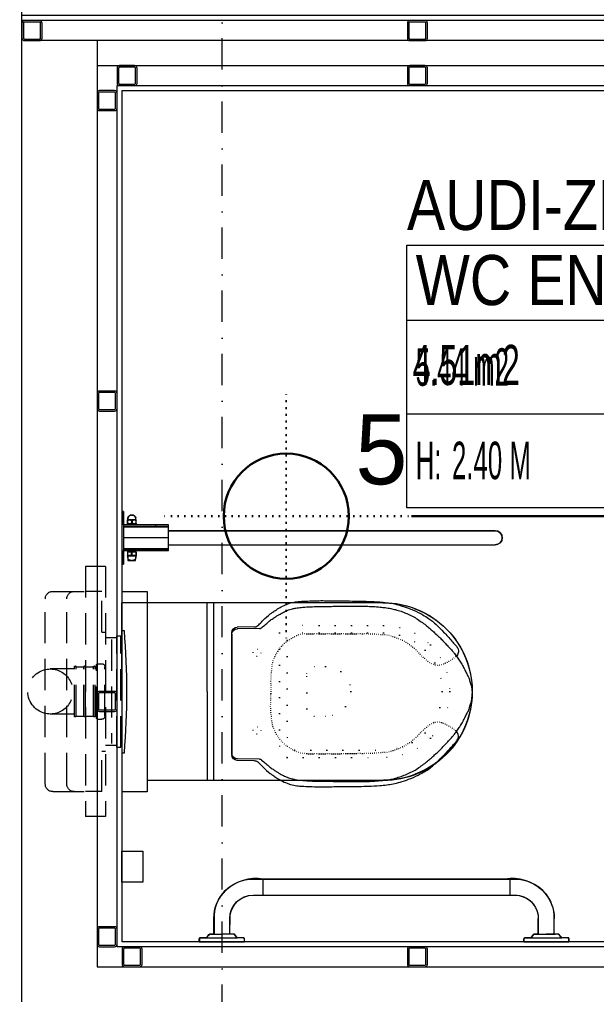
# Model space of a CAD drawing. Extents: x -1701 to 23780, y -363 to 7742.
# Drawn here: x 1182 to 1297.3, y 539.5 to 734.2 of the extents above; entities that cross this region are included whole.
import ezdxf
from ezdxf.enums import TextEntityAlignment as Align

# ---------------------------------------------------------------- set-up
doc = ezdxf.new("R2010")
doc.units = 0
doc.header["$LTSCALE"] = 25
doc.header["$MEASUREMENT"] = 0
doc.header["$PDMODE"] = 1
for name, pattern in [('Audi$0$DASHDOT2', [0.5, 0.25, -0.125, 0, -0.125]), ('Audi$0$DASHED2', [0.375, 0.25, -0.125]), ('Audi$0$DOT2', [0.125, 0, -0.125]), ('DOT2', [0.125, 0, -0.125])]:
    doc.linetypes.add(name, pattern=pattern)
doc.layers.get('0').update_dxf_attribs({"color": 9, "lineweight": 9})
for name, color, linetype, lineweight in [('31', 9, 'Continuous', 9), ('Audi$0$05V', 8, 'Continuous', 9), ('Audi$0$06D', 8, 'Continuous', 9), ('Audi$0$10', 8, 'Continuous', 9), ('Audi$0$11', 8, 'Continuous', 9), ('Audi$0$20', 8, 'Audi$0$DOT2', 9), ('Audi$0$21', 8, 'Continuous', 9), ('Audi$0$24', 8, 'Audi$0$DASHDOT2', 9), ('Audi$0$35', 8, 'Continuous', 9), ('E-Aydınlatma', 7, 'Continuous', 30), ('E-KABLO', 7, 'Continuous', 30)]:
    doc.layers.add(name, color=color, linetype=linetype, lineweight=lineweight)
doc.styles.add('Audi$0$Arial', font='arial.ttf', dxfattribs={"height": 2.5})
doc.styles.add('Audi$0$MuuM_TEXT-STANDART', font='ARIALN.TTF')
doc.styles.add('TX-TEXT', font='')
doc.styles.get('TX-TEXT').set_extended_font_data('TrSah Futura Lt BT')

# ---------------------------------------------------------------- blocks, each defined once
blk = doc.blocks.new('Audi$0$h t batı pln')
for p, q in [((-52.5, 0), (52.5, 0)), ((-52.5, -3), (-52.5, 0)), ((52.5, -3), (52.5, 0)), ((-52.5, -3), (52.5, -3)), ((-35.8, -11.9), (-39.8, -11.9)), ((-35.8, -11.9), (-39.8, -11.9)), ((-35.8, -11.6), (-35.8, -19.5)), ((-35.8, -19.5), (-35.8, -11.9)), ((-28.2, -11.1), (-35.2, -11.1)), ((-27.8, -11.6), (-27.8, -28.4)), ((-27.8, -12.2), (-25.8, -12.2)), ((-25.8, -3), (-25.8, -93)), ((-25.8, -27.8), (-25.8, -12.2)), ((-22.8, -3), (-22.8, -93)), ((-21.7, -4), (-21.7, -93)), ((21.8, -4), (-21.7, -4)), ((0, -93), (0, -4)), ((21.8, -4), (21.8, -93)), ((22.8, -3), (22.8, -93)), ((25.8, -3), (25.8, -93)), ((27.8, -12.2), (25.8, -12.2)), ((27.8, -11.6), (27.8, -28.4)), ((28.3, -11.1), (35.3, -11.1)), ((35.8, -11.6), (35.8, -19.5)), ((35.8, -19.5), (35.8, -11.9)), ((35.8, -11.9), (39.8, -11.9)), ((35.8, -11.9), (39.8, -11.9)), ((-35.8, -28.1), (-39.8, -28.1)), ((-35.8, -28.1), (-39.8, -28.1)), ((-35.8, -19.5), (-35.8, -28.1)), ((-35.8, -28.4), (-35.8, -20.5)), ((-28.2, -28.9), (-35.2, -28.9)), ((-34.5, -19.5), (-29, -19.5)), ((-34.5, -20.5), (-29, -20.5)), ((-27.8, -27.8), (-25.8, -27.8)), ((27.8, -27.8), (25.8, -27.8)), ((28.3, -28.9), (35.3, -28.9)), ((34.5, -19.5), (29, -19.5)), ((34.5, -20.5), (29, -20.5)), ((35.8, -19.5), (35.8, -28.1)), ((35.8, -28.4), (35.8, -20.5)), ((35.8, -28.1), (39.8, -28.1)), ((35.8, -28.1), (39.8, -28.1)), ((-25.8, -67.5), (-22.8, -67.5)), ((25.8, -67.5), (22.8, -67.5)), ((25.8, -93), (-25.8, -93)), ((-14, -93), (-14, -746)), ((14, -93), (14, -746))]:
    blk.add_line(p, q)
blk.add_lwpolyline([(35.8, -11.6), (45.4, -11.7), (45.4, -27.6), (35.8, -28.4, -0.414214), (35.3, -28.9), (28.3, -28.9, -0.414214), (27.8, -28.4), (27.8, -27.8), (25.8, -27.8), (25.8, -93), (14, -93), (14, -746, -1), (-14, -746), (-14, -93), (-25.8, -93), (-25.8, -27.8), (-27.8, -27.8), (-27.8, -28.4, -0.414214), (-28.2, -28.9), (-35.2, -28.9, -0.414214), (-35.8, -28.4), (-35.8, -28.1), (-39.8, -28.1, -0.692691), (-39.8, -11.9), (-35.8, -11.9), (-35.8, -11.6, -0.414214), (-35.2, -11.1), (-28.2, -11.1, -0.414214), (-27.8, -11.6), (-27.8, -12.2), (-25.8, -12.2), (-25.8, -3), (-52.5, -3), (-52.5, 0), (52.5, 0), (52.5, -3), (25.8, -3), (25.8, -12.2), (27.8, -12.2), (27.8, -11.6, -0.414214), (28.3, -11.1, 0), (35.3, -11.1, -0.414214)], format="xyb", close=True)
for centre, radius, start, end in [((-38.2, -18.9), 7.15, 102.2903, 181.3942), ((-65.4, -19.5), 20, 358.6058, 1.3942), ((-35.2, -11.6), 0.5, 90, 180), ((-26.6, -15.3), 8.98, 152.1164, 207.8836), ((-36.9, -15.3), 8.98, 332.1164, 27.8836), ((-28.2, -11.6), 0.5, 0, 90), ((28.3, -11.6), 0.5, 90, 180), ((36.9, -15.3), 8.98, 152.1164, 207.8836), ((26.6, -15.3), 8.98, 332.1164, 27.8836), ((35.3, -11.6), 0.5, 0, 90), ((38.2, -18.9), 7.15, 358.6058, 77.7097), ((65.4, -19.5), 20, 178.6058, 181.3942), ((-65.4, -20.5), 20, 358.6058, 1.3942), ((-38.2, -21.1), 7.15, 178.6058, 257.7097), ((-35.2, -28.4), 0.5, 180, 270), ((-26.6, -24.7), 8.98, 152.1164, 207.8836), ((-36.9, -24.7), 8.98, 332.1164, 27.8836), ((-28.2, -28.4), 0.5, 270, 0), ((28.3, -28.4), 0.5, 180, 270), ((36.9, -24.7), 8.98, 152.1164, 207.8836), ((26.6, -24.7), 8.98, 332.1164, 27.8836), ((35.3, -28.4), 0.5, 270, 0), ((38.2, -21.1), 7.15, 282.2903, 1.3942), ((65.4, -20.5), 20, 178.6058, 181.3942), ((0, -746), 14, 180, 0)]:
    blk.add_arc(centre, radius, start, end)
blk = doc.blocks.new('Audi$0$45 lik t b')
for p, q in [((-45.3, 0), (-0.3, 0)), ((-45.3, 0), (-45.3, -5.5)), ((44.7, 0), (-0.3, 0)), ((44.7, -5.5), (44.7, 0)), ((602.9, 0), (647.9, 0)), ((602.9, 0), (602.9, -5.5)), ((692.9, 0), (647.9, 0)), ((692.9, -5.5), (692.9, 0)), ((-42.8, -8), (-31.3, -8)), ((-31.3, -8), (30.7, -8)), ((-29.7, -8.8), (-25.9, -14.2)), ((-24.3, -15), (-0.3, -15)), ((-16.3, -15), (-16.3, -46.5)), ((23.7, -15), (-0.3, -15)), ((15.7, -15), (15.7, -46.5)), ((29.1, -8.8), (25.3, -14.2)), ((42.2, -8), (30.7, -8)), ((605.4, -8), (616.9, -8)), ((616.9, -8), (679, -8)), ((618.5, -8.8), (622.3, -14.2)), ((624, -15), (647.9, -15)), ((630.4, -15), (665.4, -15)), ((631.9, -15), (631.9, -46.5)), ((671.9, -15), (647.9, -15)), ((663.9, -15), (663.9, -46.5)), ((677.3, -8.8), (673.5, -14.2)), ((690.4, -8), (679, -8)), ((62.2, -93), (82.2, -93)), ((82.2, -93), (575.8, -93)), ((82.2, -93), (82.2, -125)), ((575.8, -93), (585.4, -93)), ((575.8, -93), (575.8, -125)), ((62.2, -125), (82.2, -125)), ((82.2, -125), (575.8, -125)), ((575.8, -125), (585.4, -125))]:
    blk.add_line(p, q)
blk.add_lwpolyline([(585.4, -93), (585.4, -93, 0.377689), (631.6, -52.4), (631.9, -15), (624, -15, -0.242213), (622.3, -14.2), (618.5, -8.8, 0.242213), (616.9, -8), (605.4, -8, -0.414214), (602.9, -5.5), (602.9, 0), (692.9, 0), (692.9, -8), (679, -8, 0.051114), (673.5, -14.2, -0.242213), (671.9, -15), (663.6, -15), (663.6, -53.9, -0.189242), (640.9, -102, -0.234834), (565.4, -125), (565.4, -125), (82.5, -125, -0.234834), (7, -102, -0.189242), (-15.6, -53.9), (-15.6, -15), (-24, -15, -0.242213), (-25.6, -14.2, 0.051114), (-31, -8), (-45, -8), (-45, 0), (45, 0), (45, -5.5, -0.414214), (42.5, -8), (31, -8, 0.242213), (29.4, -8.8), (25.6, -14.2, -0.242213), (24, -15), (16, -15), (16.4, -52.4, 0.377689), (62.5, -93)], format="xyb", close=True)
for centre, radius, start, end in [((-42.8, -5.5), 2.5, 180, 270), ((-31.3, -10), 2, 35.5377, 90), ((-24.3, -13), 2, 215.5377, 270), ((23.7, -13), 2, 270, 324.4623), ((30.7, -10), 2, 90, 144.4623), ((42.2, -5.5), 2.5, 270, 0), ((605.4, -5.5), 2.5, 180, 270), ((616.9, -10), 2, 35.5377, 90), ((624, -13), 2, 215.5377, 270), ((671.9, -13), 2, 270, 324.4623), ((679, -10), 2, 90, 144.4623), ((690.4, -5.5), 2.5, 270, 0), ((62.2, -46.5), 78.5, 180, 270), ((62.2, -46.5), 46.5, 180, 270), ((585.4, -46.5), 78.5, 270, 0), ((585.4, -46.5), 46.5, 270, 0)]:
    blk.add_arc(centre, radius, start, end)
blk = doc.blocks.new('Audi$0$rez pln')
at = {"linetype": 'Audi$0$DASHED2'}
for p, q in [((18.5, -3.5), (-18.5, -3.5)), ((-20, -5), (-20, -11.5)), ((-4.52, -9.3), (-4.52, -4.5)), ((4.52, -9.3), (4.52, -4.5)), ((20, -5), (20, -11.5)), ((18.5, -7.8), (-18.5, -7.8)), ((4.92, -9.3), (-4.92, -9.3)), ((-4.91, -9.65), (-4.91, -11.2)), ((4.91, -9.65), (-4.91, -9.65)), ((4.91, -9.65), (4.91, -11.2)), ((-25, -15.5), (-25, -11.5)), ((-25, -11.5), (25, -11.5)), ((-20, -14.8), (-20, -11.5)), ((4.91, -11.2), (-4.91, -11.2)), ((-4.91, -11.55), (-4.91, -13.1)), ((4.91, -11.55), (-4.91, -11.55)), ((4.91, -11.55), (4.91, -13.1)), ((20, -14.8), (20, -11.5)), ((25, -15.5), (25, -11.5)), ((4.91, -13.1), (-4.91, -13.1)), ((-4.91, -13.45), (-4.91, -13.7)), ((4.91, -13.45), (-4.91, -13.45)), ((4.91, -13.45), (4.91, -13.7)), ((-25, -15.5), (25, -15.5)), ((-11.85, -14.8), (-20, -14.8)), ((-11.85, -14.8), (-11.85, -15.5)), ((-10.8, -15.5), (-10.8, -17.79)), ((-5.55, -14), (-5.55, -14.77)), ((5.25, -13.7), (-5.25, -13.7)), ((4.9, -15.4), (-4.92, -15.4)), ((5.55, -14), (5.55, -14.77)), ((10.8, -17.79), (10.8, -15.5)), ((20, -14.8), (11.94, -14.8)), ((11.94, -14.8), (11.94, -15.5)), ((-10.4, -16.7), (10.4, -16.7)), ((11.15, -17.79), (-11.15, -17.79)), ((-11.15, -17.79), (-11.15, -18.59)), ((11.15, -18.59), (-11.15, -18.59)), ((11.15, -17.79), (11.15, -18.59))]:
    blk.add_line(p, q, dxfattribs=at)
for centre, radius, start, end in [((0, -4.5), 4.5, 7.6623, 172.3377), ((-18.5, -5), 1.5, 90, 180), ((18.5, -5), 1.5, 0, 90), ((0, -4.5), 4.5, 172.3377, 7.6623), ((-18.5, -9.3), 1.5, 90, 180), ((-4.92, -9.48), 0.175, 90, 274.9169), ((4.92, -9.48), 0.175, 265.0831, 90), ((18.5, -9.3), 1.5, 0, 90), ((-4.92, -11.38), 0.175, 85.0831, 274.9169), ((4.92, -11.38), 0.175, 265.0831, 94.9169), ((-4.92, -13.27), 0.175, 85.0831, 274.9169), ((4.92, -13.27), 0.175, 265.0831, 94.9169), ((-5.25, -14), 0.3, 90, 180), ((-4.91, -14.76), 0.642, 181.3065, 271.1146), ((4.91, -14.76), 0.642, 268.8854, 358.6935), ((5.25, -14), 0.3, 360, 90)]:
    blk.add_arc(centre, radius, start, end, dxfattribs=at)
blk = doc.blocks.new('Audi$0$tvl.kapağı')
for p, q in [((0, 0), (0, 122.1)), ((0, 119.2), (0, 0.5)), ((44.9, 133.7), (10.8, 133.1)), ((55.3, 130.5), (10.9, 130.2)), ((0, 0), (0, -122.1)), ((0, -118.7), (0, 0)), ((77.7, 1.4), (77.7, 0)), ((77.7, -1.4), (77.7, 0)), ((44.9, -133.7), (10.8, -133.1)), ((55.3, -130), (10.9, -129.7))]:
    blk.add_line(p, q)
for centre, start, end in [((10.9, 122.1), 91, 180.0064), ((11, 119.2), 90.2692, 180), ((11, -118.7), 180, 269.7308), ((10.9, -122.1), 179.9936, 269)]:
    blk.add_arc(centre, 11, start, end)
for points in [[(44.9, 133.7), (47.8, 133.9), (51.8, 136.2), (55.3, 139.4), (62.5, 146.7), (76.7, 159.3), (81.9, 162.9), (89.1, 167.8), (98.6, 173.5), (110.2, 178.8), (117.1, 181.3), (130, 183.9), (139.8, 184.7), (155.9, 185.4), (174.1, 185.9), (203.6, 185.6), (228.2, 185.3), (254.2, 185.1), (272.9, 184.5), (295.4, 183.4), (309.7, 181.9), (322, 180.1), (336.2, 176.4), (352.9, 170.9), (372.1, 162.6), (381.7, 157.4), (392.6, 150.6), (400.6, 144.7), (409.4, 137.1), (423.1, 123.3), (439.5, 105.3), (446.5, 97.3), (451.3, 90.8), (452.5, 86.7), (452.1, 81.4), (450.8, 78), (447.4, 74.3)], [(44.9, -133.7), (47.8, -133.9), (51.8, -136.2), (55.3, -139.4), (62.5, -146.7), (76.7, -159.3), (81.9, -162.9), (89.1, -167.8), (98.6, -173.5), (110.2, -178.8), (117.1, -181.3), (130, -183.9), (139.8, -184.7), (155.9, -185.4), (174.1, -185.9), (203.6, -185.6), (228.2, -185.3), (254.2, -185.1), (272.9, -184.5), (295.4, -183.4), (309.7, -181.9), (322, -180.1), (336.2, -176.4), (352.9, -170.9), (372.1, -162.6), (381.7, -157.4), (392.6, -150.6), (400.6, -144.7), (409.4, -137.1), (423.1, -123.3), (439.5, -105.3), (446.5, -97.3), (451.3, -90.8), (452.5, -86.7), (452.1, -81.4), (450.8, -78), (447.4, -74.3)]]:
    blk.add_spline(points, degree=3)
for points in [[(55.3, 130.5), (55.9, 130.5), (57.5, 130.7), (61.4, 134.5), (67.7, 139), (75, 145.7), (82, 150.8), (88.3, 154.8), (95.1, 159.2), (102.4, 163.3), (109.8, 166.4), (115.6, 169), (121.5, 170.1), (128.8, 172.1), (139.9, 173), (153.3, 174.1), (172.3, 174.9), (196.1, 174.6), (223.5, 175.9), (247.8, 175), (271.4, 175.4), (290.3, 174.4), (306.7, 172.3), (317.1, 171.2), (327.5, 168.3), (336.5, 165.9), (345.8, 162.2), (355.1, 158), (366.2, 153.1), (375.7, 145.8), (385, 139.6), (392.8, 133.1), (399.9, 127), (407, 120.2), (414.6, 113.7), (421.1, 106.7), (427.3, 100.5), (433.5, 93.7), (439.4, 86.9), (445.5, 80.4), (450.2, 73.4), (455.7, 65.6), (460.8, 57.3), (465.2, 48.6), (469.2, 40.8), (472.6, 33.7), (475.3, 26.6), (477.7, 19.3), (479.1, 12.7), (479.8, 7), (480.1, 3.1), (480.2, 0.7), (480.2, -0.2)], [(55.3, -130), (55.9, -130.1), (57.5, -130.2), (61.4, -134), (67.7, -138.6), (75, -145.3), (82, -150.3), (88.3, -154.3), (95.1, -158.7), (102.4, -162.8), (109.8, -165.9), (115.6, -168.5), (121.5, -169.6), (128.8, -171.6), (139.9, -172.5), (153.3, -173.6), (172.3, -174.5), (196.1, -174.2), (223.5, -175.5), (247.8, -174.5), (271.4, -174.9), (290.3, -173.9), (306.7, -171.9), (317.1, -170.7), (327.5, -167.8), (336.5, -165.4), (345.8, -161.7), (355.1, -157.5), (366.2, -152.7), (375.7, -145.3), (385, -139.1), (392.8, -132.6), (399.9, -126.5), (407, -119.7), (414.6, -113.2), (421.1, -106.3), (427.3, -100), (433.5, -93.2), (439.4, -86.4), (445.5, -79.9), (450.2, -72.9), (455.7, -65.2), (460.8, -56.8), (465.2, -48.2), (469.2, -40.3), (472.6, -33.3), (475.3, -26.2), (477.7, -18.9), (479.1, -12.2), (479.8, -6.6), (480.1, -2.7), (480.2, -0.2), (480.2, 0.6)]]:
    blk.add_open_spline(points, degree=3, knots=[0, 0, 0, 0, 0.670053, 1.731386, 5.799522, 9.4146, 12.618633, 15.348174, 17.666544, 21.562464, 24.540222, 26.579954, 28.525509, 31.145812, 35.007932, 40.772607, 45.987085, 56.043441, 67.145439, 76.206526, 82.931515, 93.305764, 97.079543, 101.208357, 104.812247, 109.050946, 111.493995, 115.829946, 120.356803, 124.839651, 129.022943, 132.700024, 136.11481, 139.368033, 143.540906, 147.154174, 149.916644, 153.284947, 157.303026, 159.826393, 163.181112, 166.59516, 170.347088, 173.979284, 177.294221, 180.093785, 182.621202, 185.704146, 188.557041, 190.160144, 191.966636, 192.881659, 192.881659, 192.881659, 192.881659])
at = {"linetype": 'Audi$0$DOT2'}
for points in [[(447.4, 74.3), (446.1, 73.2), (443.4, 71.1), (439.3, 68), (434.7, 65.4), (430.3, 62.7), (425.9, 60.6), (421.5, 58.9), (417.2, 57.4), (412.9, 56.4), (408.8, 56.5), (404.7, 57.8), (400.3, 59.2), (395.3, 61.8), (390.9, 65.3), (384.2, 71.1), (376.8, 77.7), (369.7, 86), (362.8, 92), (355.1, 97.7), (347.8, 102.6), (340.8, 106.5), (335.3, 108.9), (329.1, 111.5), (323.4, 113.4), (317.3, 115.1), (310.4, 117.4), (302.3, 117.5), (291, 118.5), (278.2, 119.3), (248.6, 119.6), (205.2, 119.8), (164, 120), (139.8, 119.4), (133.4, 117.8), (127.6, 115.3), (120.9, 111.7), (113.6, 106.7), (106.7, 102), (101.6, 97.3), (97.5, 92.9), (94, 88.7), (91.5, 84.3), (88.2, 79.5), (85.5, 73.6), (82.5, 67.1), (80.5, 61.2), (79.9, 55.6), (79.1, 50.1), (78.7, 42.2), (77.2, 30), (77.7, 15.7), (77.7, 5.5), (77.7, 1.4)], [(447.4, -74.3), (446.1, -73.2), (443.4, -71.1), (439.3, -68), (434.7, -65.4), (430.3, -62.7), (425.9, -60.6), (421.5, -58.9), (417.2, -57.4), (412.9, -56.4), (408.8, -56.5), (404.7, -57.8), (400.3, -59.2), (395.3, -61.8), (390.9, -65.3), (384.2, -71.1), (376.8, -77.7), (369.7, -86), (362.8, -92), (355.1, -97.7), (347.8, -102.6), (340.8, -106.5), (335.3, -108.9), (329.1, -111.5), (323.4, -113.4), (317.3, -115.1), (310.4, -117.4), (302.3, -117.5), (291, -118.5), (278.2, -119.3), (248.6, -119.6), (205.2, -119.8), (164, -120), (139.8, -119.4), (133.4, -117.8), (127.6, -115.3), (120.9, -111.7), (113.6, -106.7), (106.7, -102), (101.6, -97.3), (97.5, -92.9), (94, -88.7), (91.5, -84.3), (88.2, -79.5), (85.5, -73.6), (82.5, -67.1), (80.5, -61.2), (79.9, -55.6), (79.1, -50.1), (78.7, -42.2), (77.2, -30), (77.7, -15.7), (77.7, -5.5), (77.7, -1.4)]]:
    blk.add_open_spline(points, degree=3, knots=[0, 0, 0, 0, 0.0099303, 0.0202215, 0.0306674, 0.0413663, 0.0507713, 0.059941, 0.0696673, 0.0778303, 0.0859125, 0.0939614, 0.1030097, 0.113776, 0.1267303, 0.1367355, 0.1662266, 0.186192, 0.2013391, 0.2208384, 0.2433028, 0.253562, 0.2685862, 0.2786958, 0.2934882, 0.3047056, 0.3163007, 0.336514, 0.352379, 0.3840151, 0.413194, 0.528474, 0.642339, 0.6592048, 0.6720997, 0.6814004, 0.696872, 0.7173061, 0.7338401, 0.7467809, 0.7583704, 0.7698561, 0.7790405, 0.7883449, 0.8046691, 0.8176949, 0.8305398, 0.8417373, 0.8509784, 0.8644654, 0.8885075, 0.9243506, 0.9492096, 0.9492096, 0.9492096, 0.9492096], dxfattribs=at)
blk = doc.blocks.new('*U4611')
at = {"color": 0, "ltscale": 2}
blk.add_lwpolyline([(-40, 0), (0, 0), (0, 5), (-40, 5), (-40, 0)], dxfattribs=at)
blk = doc.blocks.new('Audi$0$eng. stndrt wc')
at = {"color": 0}
for p, q in [((-68.09, -52.3), (-68.09, 0)), ((-50.39, 0), (-68.09, 0)), ((-50.39, 0), (-32.69, 0))]:
    blk.add_line(p, q, dxfattribs=at)
for p, q in [((-68.13, -52.24), (-68.09, -5.05)), ((-32.69, -5.05), (-32.69, -52.3)), ((-50.39, -17.04), (-68.09, -17.04)), ((-50.39, -17.04), (-32.69, -17.04)), ((-68.09, -18.34), (-32.69, -18.34))]:
    blk.add_line(p, q)
at = {"color": 0, "linetype": 'Audi$0$DOT2'}
for p, q in [((-32.68, -16), (-32.68, -52.3)), ((-63.59, -52.3), (-63.59, -33)), ((-62.09, -31.5), (-38.69, -31.5)), ((-60.59, -33), (-40.19, -33)), ((-37.19, -33), (-37.19, -52.3)), ((-62.09, -52.3), (-62.09, -34.5)), ((-38.69, -34.5), (-38.69, -52.3)), ((-46.9, -36.96), (-53.9, -36.96)), ((-55.4, -38.46), (-55.4, -40.72)), ((-45.4, -40.72), (-45.4, -38.46))]:
    blk.add_line(p, q, dxfattribs=at)
blk.add_lwpolyline([(-38.13, 0), (-38.13, -0.5, -0.041078), (-62.53, -0.5), (-62.53, 0), (-38.13, 0)], format="xyb")
blk.add_lwpolyline([(-18.49, -4.18), (-12.29, -4.18), (-12.29, 0), (-18.49, 0)], close=True)
for centre, radius, start, end in [((-58.12, -27.01), 0.75, 90, 180), ((-58.12, -27.01), 0.75, 180, 270), ((-58.12, -27.01), 0.75, 0, 90), ((-58.12, -27.01), 0.75, 270, 0), ((-42.61, -27.01), 0.75, 90, 180), ((-42.61, -27.01), 0.75, 180, 270), ((-42.61, -27.01), 0.75, 0, 90), ((-42.61, -27.01), 0.75, 270, 0), ((-62.09, -33), 1.5, 90, 180), ((-60.59, -34.5), 1.5, 90, 180), ((-40.19, -34.5), 1.5, 0, 90), ((-38.69, -33), 1.5, 0, 90), ((-53.9, -38.46), 1.5, 90, 180), ((-46.9, -38.46), 1.5, 0, 90), ((-50.4, -40.72), 5, 180, 270), ((-50.4, -40.72), 5, 270, 0), ((-50.38, -52.3), 17.7, 180, 224.9993), ((-50.39, -52.3), 13.2, 180, 224.9992), ((-50.39, -52.3), 11.7, 180, 224.9992), ((-50.39, -52.3), 11.7, 315.0002, 0.0006), ((-50.39, -52.3), 13.2, 315.0002, 0.0006), ((-50.39, -52.3), 13.2, 224.9997, 270), ((-50.39, -52.3), 11.7, 224.9997, 270.0001), ((-50.39, -52.3), 11.7, 270, 315.0002), ((-50.39, -52.3), 13.2, 270, 315.0002)]:
    blk.add_arc(centre, radius, start, end, dxfattribs=at)
for centre, start, end in [((-50.38, -52.25), 179.9639, 270), ((-50.35, -52.25), 270, 0.0361)]:
    blk.add_arc(centre, 17.75, start, end)
at = {"color": 0}
blk.add_arc((-50.39, -52.3), 17.7, 179.9995, 0.0005, dxfattribs=at)
at = {"xscale": 0.1, "yscale": 0.1, "zscale": 0.1}
blk.add_blockref('Audi$0$h t batı pln', (-81.1, 0), dxfattribs=at)
at = {"extrusion": (0, 0, -1), "xscale": -1, "zscale": -1, "rotation": 180}
blk.add_blockref('*U4611', (70.34, -0.05), dxfattribs=at)
at = {"xscale": 0.1, "yscale": 0.1, "zscale": 0.1, "rotation": 270}
blk.add_blockref('Audi$0$45 lik t b', (-0.41, -20), dxfattribs=at)
at = {"extrusion": (0, 0, -1), "xscale": -0.1, "yscale": 0.1, "zscale": -0.1, "rotation": 90}
blk.add_blockref('Audi$0$tvl.kapağı', (49.94, -21.98), dxfattribs=at)
at = {"layer": 'Audi$0$20', "extrusion": (0, 0, -1), "xscale": -1, "zscale": -1}
blk.add_blockref('Audi$0$rez pln', (50.39, 18.79), dxfattribs=at)
blk = doc.blocks.new('Audi$0$Prf-40x40')
for points in [[(1.5, -2), (-1.5, -2, -0.414214), (-2, -1.5), (-2, 1.5, -0.414214), (-1.5, 2), (1.5, 2, -0.414214), (2, 1.5), (2, -1.5, -0.414214)], [(1.5, -1.7), (-1.5, -1.7, -0.414214), (-1.7, -1.5), (-1.7, 1.5, -0.414214), (-1.5, 1.7), (1.5, 1.7, -0.414214), (1.7, 1.5), (1.7, -1.5, -0.414214)]]:
    blk.add_lwpolyline(points, format="xyb", close=True)
at = {"color": 252}
blk.add_point((0, 0), dxfattribs=at)
blk = doc.blocks.new('Audi$0$P-AKS_AUDI')
at = {"layer": 'Audi$0$24'}
blk.add_lwpolyline([(-3500, -2590), (-3500, 1250)], dxfattribs=at)
blk = doc.blocks.new('Audi$0$area')
blk = doc.blocks.new('Audi$0$0_roomno2')
blk.add_lwpolyline([(19.375, -10.5), (0, -10.5), (0, 0), (19.375, 0)], close=True)
for points in [[(0, -3), (19.375, -3)], [(8.125, -3), (8.125, -10.5)], [(11.875, -3), (11.875, -10.5)], [(15.625, -3), (15.625, -10.5)], [(0, -6.75), (8.125, -6.75)]]:
    blk.add_lwpolyline(points)
at = {"style": 'Audi$0$MuuM_TEXT-STANDART', "width": 0.6}
blk.add_text('H:', height=1.5, dxfattribs=at).set_placement((0.35, -8.608), align=Align.MIDDLE_LEFT)
at = {"style": 'Audi$0$Arial'}
blk.add_attdef('ODANO', (0, 1.17), '', height=2, dxfattribs=at)
blk.add_attdef('MEKANADI', text='', height=2, dxfattribs=at).set_placement((0.35, -3), align=Align.BOTTOM_LEFT)
at = {"style": 'Audi$0$MuuM_TEXT-STANDART', "width": 0.6}
for tag, p in [('YER01', (10, -4.5)), ('TAVAN01', (13.75, -4.5)), ('DUVAR01', (17.5, -4.5)), ('YER02', (10, -6.75)), ('TAVAN02', (13.75, -6.75)), ('DUVAR02', (17.5, -6.75)), ('YER03', (10, -9)), ('TAVAN03', (13.75, -9)), ('DUVAR03', (17.5, -9))]:
    blk.add_attdef(tag, text='', height=1.5, dxfattribs=at).set_placement(p, align=Align.MIDDLE_CENTER)
for tag, p in [('M2', (0.35, -4.875)), ('TEMIZTAVANYUKSEKLIGI', (1.8, -8.608))]:
    blk.add_attdef(tag, text='', height=1.5, dxfattribs=at).set_placement(p, align=Align.MIDDLE_LEFT)
blk = doc.blocks.new('Audi$0$p-zemin kat')
at = {"layer": 'Audi$0$06D'}
for points in [[(1392.5, 714.5), (1392.5, 730), (1186, 730)], [(1197.5, 730), (1197.5, 545), (1392.5, 545), (1392.5, 609)], [(1197.5, 725), (1392.5, 725)]]:
    blk.add_lwpolyline(points, dxfattribs=at)
at = {"layer": 'Audi$0$11'}
for points in [[(1182.5, 425), (1182.5, 825), (1162.5, 825), (1162.5, 325), (1699.56, 325), (1699.56, 345), (1262.5, 345)], [(1182.5, 518), (1182.5, 517), (1387.5, 517), (1387.5, 517), (1387.5, 517), (1387.5, 517), (1387.5, 517), (1387.5, 502), (1397.5, 502), (1397.5, 610), (1387.5, 610), (1387.5, 550), (1387.5, 550), (1387.5, 550), (1387.5, 550), (1387.5, 550), (1202.5, 550), (1202.5, 720), (1387.5, 720), (1387.5, 710), (1397.5, 710), (1397.5, 735), (1182.5, 735)], [(1184.5, 518), (1184.5, 518), (1388.5, 518), (1388.5, 503), (1396.5, 503), (1396.5, 609), (1388.5, 609), (1388.5, 549), (1201.5, 549), (1201.5, 721), (1388.5, 721), (1388.5, 711), (1396.5, 711), (1396.5, 734), (1182.5, 734)]]:
    blk.add_lwpolyline(points, dxfattribs=at)
at = {"layer": 'Audi$0$10', "xscale": -1}
for p in [(1184.5, 732), (1261.5, 732), (1203.5, 723), (1261.5, 723), (1199.5, 718), (1199.5, 658), (1199.5, 598), (1199.5, 551), (1204.5, 547), (1261.5, 547)]:
    blk.add_blockref('Audi$0$Prf-40x40', p, dxfattribs=at)
at = {"layer": 'Audi$0$21'}
ref = blk.add_blockref('Audi$0$0_roomno2', (1259.41, 689.16), dxfattribs=dict(at, xscale=5, yscale=5, zscale=5))
ref.add_attrib('ODANO', 'AUDI-ZK-04', dxfattribs={"layer": '0', "height": 10, "style": 'Audi$0$MuuM_TEXT-STANDART'}).set_placement((1259.41, 689.16), align=Align.BOTTOM_LEFT)
ref.add_attrib('MEKANADI', 'WC ENGELLİ', dxfattribs={"layer": '0', "height": 10, "style": 'Audi$0$MuuM_TEXT-STANDART'}).set_placement((1261.16, 674.16), align=Align.BOTTOM_LEFT)
ref.add_attrib('M2', '5.44 m2', dxfattribs={"layer": '0', "height": 7.5, "style": 'Audi$0$MuuM_TEXT-STANDART', "width": 0.6}).set_placement((1261.16, 664.79), align=Align.MIDDLE_LEFT)
ref.add_attrib('TEMIZTAVANYUKSEKLIGI', '2.40 M', dxfattribs={"layer": '0', "height": 7.5, "style": 'Audi$0$MuuM_TEXT-STANDART', "width": 0.6}).set_placement((1268.41, 646.13), align=Align.MIDDLE_LEFT)
ref.add_attrib('YER01', 'Y08', dxfattribs={"layer": '0', "height": 7.5, "style": 'Audi$0$MuuM_TEXT-STANDART', "width": 0.6}).set_placement((1309.41, 666.66), align=Align.MIDDLE_CENTER)
ref.add_attrib('TAVAN01', 'T01', dxfattribs={"layer": '0', "height": 7.5, "style": 'Audi$0$MuuM_TEXT-STANDART', "width": 0.6}).set_placement((1328.16, 666.66), align=Align.MIDDLE_CENTER)
ref.add_attrib('DUVAR01', 'D11', dxfattribs={"layer": '0', "height": 7.5, "style": 'Audi$0$MuuM_TEXT-STANDART', "width": 0.6}).set_placement((1346.91, 666.66), align=Align.MIDDLE_CENTER)
ref.add_attrib('TAVAN02', 'T09', dxfattribs={"layer": '0', "height": 7.5, "style": 'Audi$0$MuuM_TEXT-STANDART', "width": 0.6}).set_placement((1328.16, 655.41), align=Align.MIDDLE_CENTER)
ref = blk.add_blockref('Audi$0$area', (1260.56, 658.82), dxfattribs=at)
ref.add_attrib('A', '4.51m2', dxfattribs={"height": 8, "style": 'Audi$0$MuuM_TEXT-STANDART', "width": 0.7}).set_placement((1260.56, 658.82), align=Align.BOTTOM_LEFT)
at = {"layer": 'Audi$0$24'}
blk.add_blockref('Audi$0$P-AKS_AUDI', (4722.5, 2785), dxfattribs=at)
blk = doc.blocks.new('Audi')
at = {"layer": 'Audi$0$35'}
blk.add_lwpolyline([(1387.5, 550), (1202.5, 550), (1202.5, 720), (1387.5, 720)], close=True, dxfattribs=at)
at = {"layer": 'Audi$0$05V', "xscale": -1, "rotation": 90}
blk.add_blockref('Audi$0$eng. stndrt wc', (1202.45, 549.59), dxfattribs=at)
at = {"layer": 'Audi$0$10'}
blk.add_blockref('Audi$0$p-zemin kat', (0, 0), dxfattribs=at)
blk = doc.blocks.new('ayd-ar-spot01-p')
at = {"layer": 'E-Aydınlatma', "color": 4, "linetype": 'DOT2', "ltscale": 0.4}
for q in [(0, 25), (-25, 0), (0, -25), (25, 0)]:
    blk.add_line((0, 0), q, dxfattribs=at)
at = {"layer": 'E-Aydınlatma', "color": 4, "linetype": 'ByBlock'}
blk.add_circle((0, 0), 12.5, dxfattribs=at)
at = {"layer": 'E-Aydınlatma', "color": 4, "insert": (13.8, 20.37), "char_height": 14, "width": 14.596, "attachment_point": 1, "style": 'TX-TEXT'}
blk.add_mtext('5', dxfattribs=at)
blk = doc.blocks.new('3.10 kotu elk')
at = {"linetype": 'ByBlock'}
blk.add_blockref('ayd-ar-spot01-p', (1235.3, -3570), dxfattribs=at)

msp = doc.modelspace()

# ---------------------------------------------------------------- linework, layer by layer
at = {"layer": 'E-KABLO', "color": 6}
msp.add_line((1260.3, 635), (1330.3, 635), dxfattribs=at)

# ---------------------------------------------------------------- block references
at = {"color": 6}
msp.add_blockref('Audi', (0, 0), dxfattribs=at)
at = {"layer": '31'}
msp.add_blockref('3.10 kotu elk', (0, 4205), dxfattribs=at)

doc.saveas('drawing.dxf')
